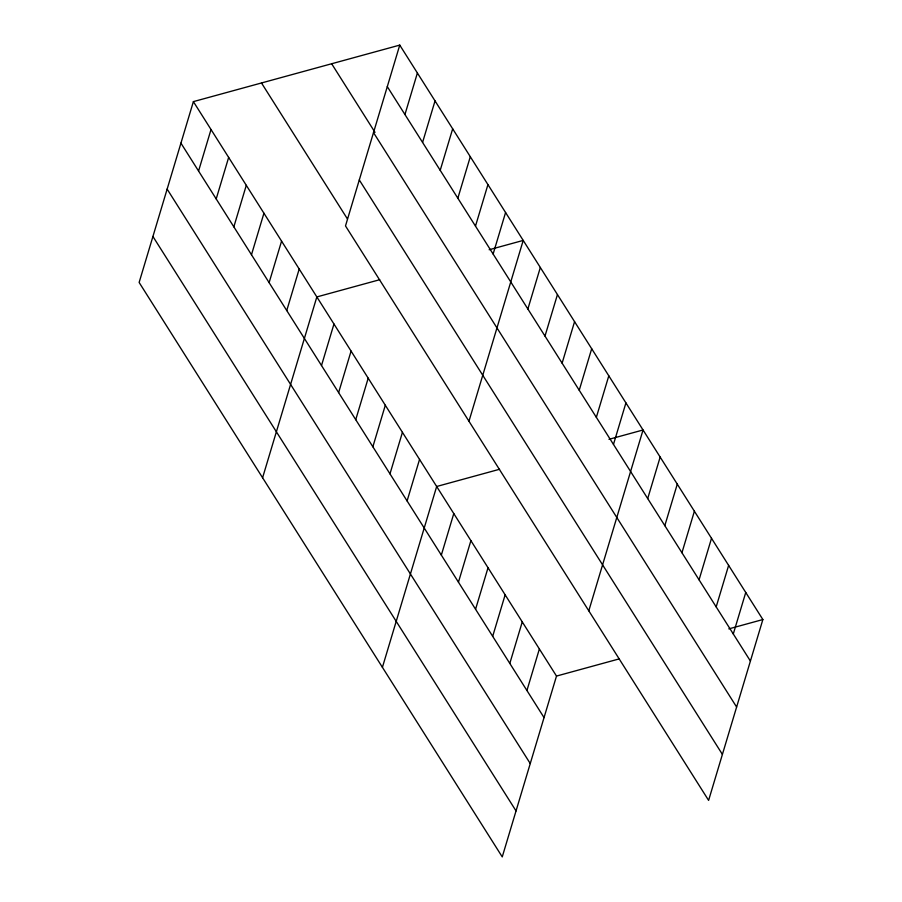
<?xml version="1.0" encoding="UTF-8"?>
<svg xmlns="http://www.w3.org/2000/svg" width="902" height="902" viewBox="0 0 902 902"><rect width="100%" height="100%" fill="white"/><g stroke="black" fill="none" stroke-linecap="round" stroke-linejoin="round"><path stroke-width="1.35" d="M193.389 101.622L139.133 282.45L502.245 856.9L556.5 676.072L193.389 101.622L399.755 45.1L762.866 619.55L708.611 800.378L345.5 225.928L399.755 45.1M198.564 171.03L211.023 129.516M216.198 198.936L228.657 157.422M233.844 226.842L246.291 185.327M251.478 254.736L263.936 213.222M269.112 282.642L281.571 241.127M286.746 310.547L299.205 269.033M262.583 477.767L316.839 296.927L379.708 279.71M321.507 365.524L333.965 324.01M404.942 114.52L417.389 73.006M338.622 392.607L351.081 351.092M422.576 142.415L435.035 100.9M355.738 419.689L368.196 378.175M440.21 170.32L452.669 128.806M372.864 446.772L385.312 405.257M457.844 198.226L470.303 156.711M389.98 473.854L402.427 432.34M475.489 226.12L487.937 184.606M407.095 500.937L419.554 459.422M493.123 254.026L505.582 212.511M382.414 667.333L436.669 486.494L499.539 469.277M468.961 421.245L523.216 240.417L489.166 249.741M441.337 555.091L453.785 513.576M527.873 309.003L540.332 267.488M458.453 582.173L470.9 540.659M545 336.085L557.447 294.571M475.568 609.256L488.027 567.741M562.115 363.168L574.574 321.653M492.684 636.338L505.143 594.824M579.231 390.25L591.689 348.736M509.81 663.421L522.258 621.906M596.346 417.333L608.805 375.818M526.926 690.504L539.373 648.989M613.473 444.415L625.92 402.901M588.792 610.812L643.047 429.983L608.985 439.308M647.704 498.58L660.163 457.066M664.819 525.652L677.278 484.137M681.946 552.734L694.393 511.22M699.061 579.817L711.52 538.302M716.177 606.899L728.636 565.385M733.292 633.982L745.751 592.467M556.5 676.072L619.358 658.855M728.816 628.874L762.866 619.55M387.296 86.615L750.419 661.065M331.654 63.749L375.007 132.346M373.507 132.594L736.618 707.033M359.3 179.96L722.412 754.41M261.49 82.973L347.462 218.983M180.93 143.136L544.041 717.586M167.129 189.104L530.252 763.554M152.923 236.482L516.034 810.921"/></g></svg>
